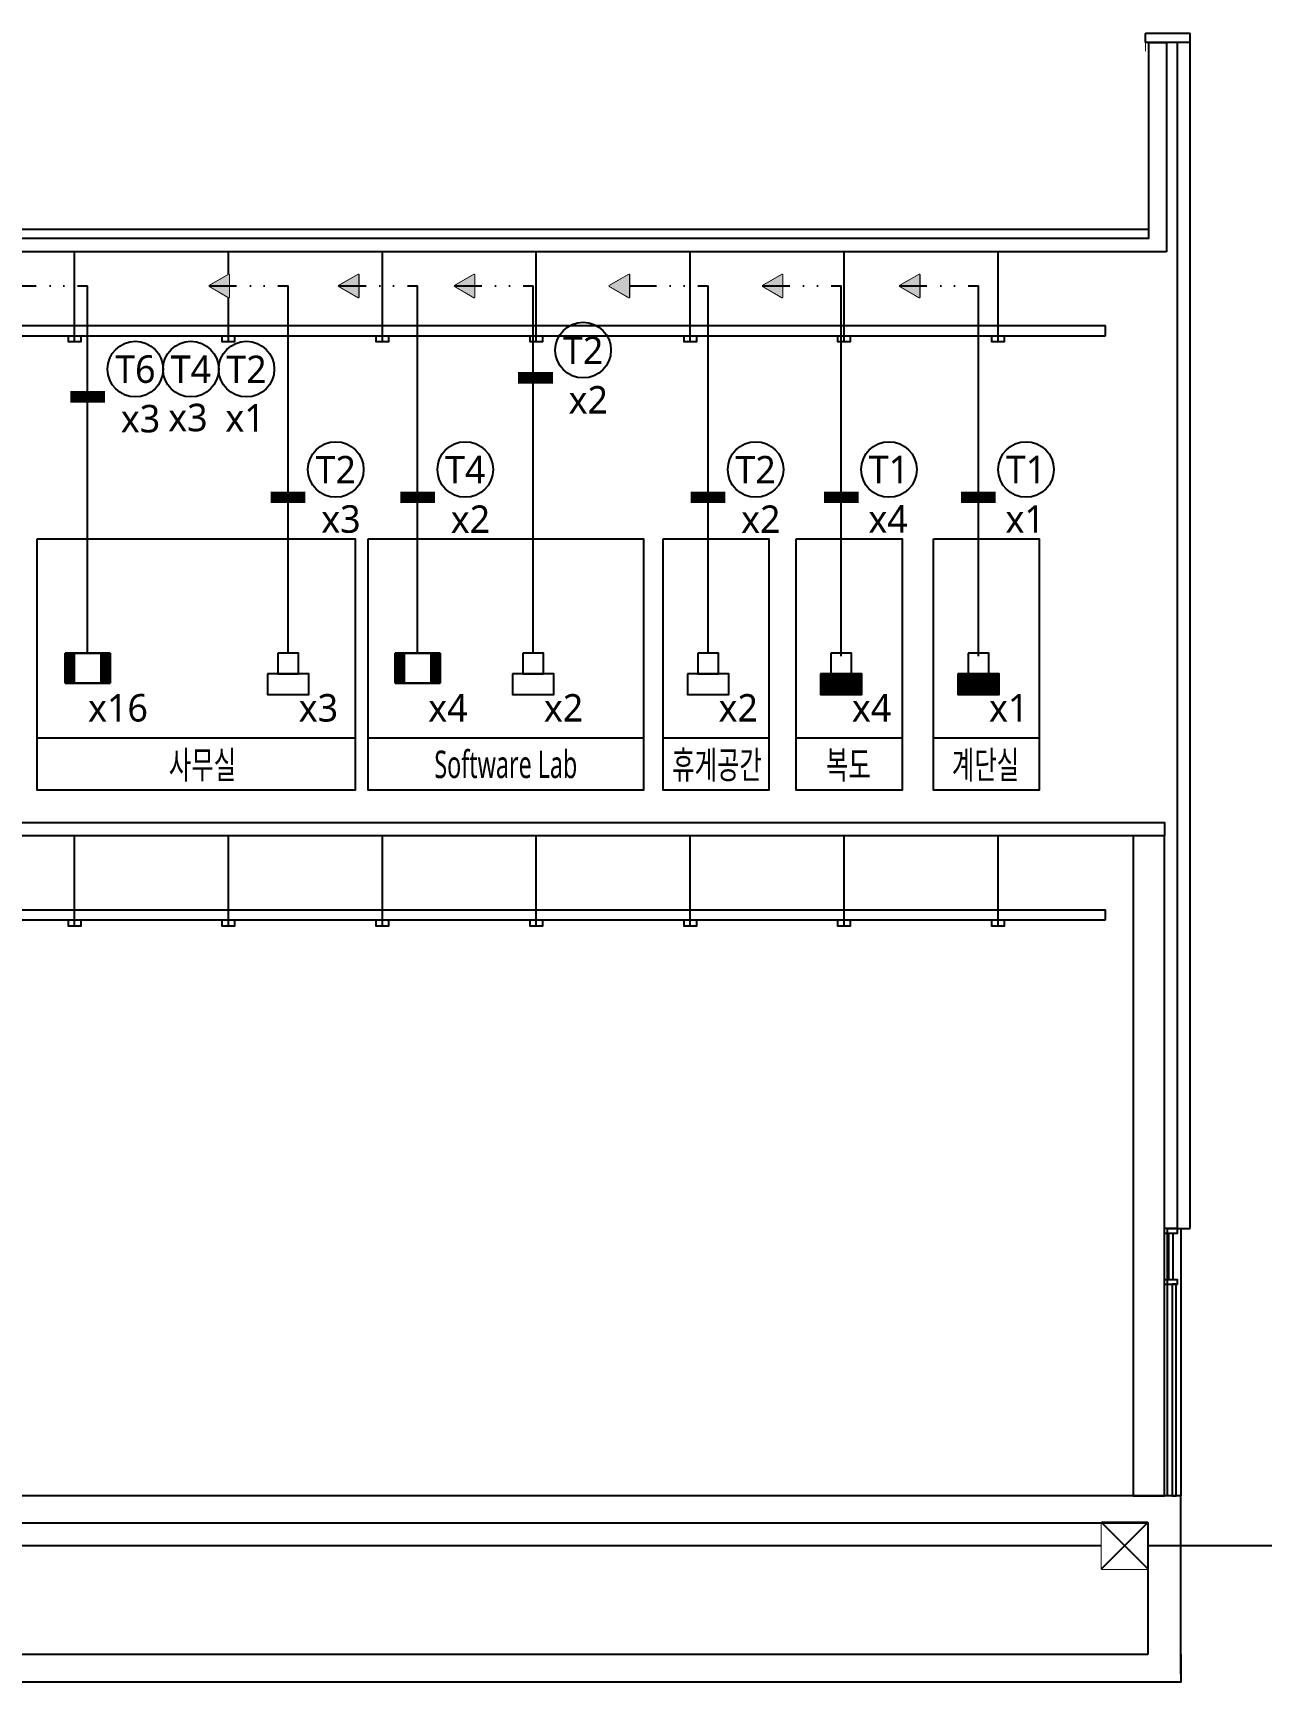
# Model space of a CAD drawing. Header units: millimetres. Extents: x 0 to 84100, y 0 to 59400.
# Drawn here: x 50943 to 62113, y 20509 to 35511 of the extents above; entities that cross this region are included whole.
import ezdxf
from ezdxf.enums import TextEntityAlignment as Align

# ---------------------------------------------------------------- set-up
doc = ezdxf.new("R2010")
doc.units = ezdxf.units.MM
doc.header["$LTSCALE"] = 1000
doc.linetypes.add('DIVIDE', pattern=[1.25, 0.5, -0.25, 0, -0.25, 0, -0.25])
for name, color, linetype in [('arch', 8, 'Continuous'), ('ELE', 7, 'Continuous'), ('S', 4, 'Continuous'), ('SYM', 3, 'Continuous'), ('TRAY', 3, 'Continuous')]:
    doc.layers.add(name, color=color, linetype=linetype)
doc.styles.add('GHS', font='malgun.ttf')

# ---------------------------------------------------------------- blocks, each defined once
blk = doc.blocks.new('H2')
at = {"layer": 'SYM'}
blk.add_lwpolyline([(-2, 2), (-2, -2), (2, -2), (2, 2)], close=True, dxfattribs=at)
blk.add_wipeout([(-2, 2), (2, 2), (2, -2), (-2, -2)]).dxf.layer = 'SYM'
for p, q in [((-2, 2), (2, -2)), ((2, 2), (-2, -2))]:
    blk.add_line(p, q, dxfattribs=at)
blk = doc.blocks.new('1')
at = {"layer": 'SYM'}
for p, q in [((-223, 149), (-223, -149)), ((-223, -149), (-223, 149)), ((-223, 149), (223, 149)), ((223, 149), (-223, 149)), ((-223, 149), (-223, -149)), ((-223, 143), (-217, 149)), ((-223, 135), (-209, 149)), ((-223, 127), (-201, 149)), ((-223, 119), (-193, 149)), ((-223, 111), (-185, 149)), ((-223, 103), (-177, 149)), ((-223, 95), (-169, 149)), ((-223, 87), (-161, 149)), ((-223, 79), (-153, 149)), ((-223, 71), (-145, 149)), ((-223, 63), (-137, 149)), ((-223, -149), (-223, 149)), ((-223, 149), (223, 149)), ((-223, 54), (-134, 144)), ((-223, 46), (-134, 136)), ((-223, 38), (-134, 128)), ((-223, 30), (-134, 120)), ((-223, 22), (-134, 111)), ((-223, 14), (-134, 103)), ((-223, 6), (-134, 95)), ((-223, -2), (-134, 87)), ((-223, -10), (-134, 79)), ((-223, -18), (-134, 71)), ((-223, -26), (-134, 63)), ((-223, -34), (-134, 55)), ((-223, -42), (-134, 47)), ((-223, -50), (-134, 39)), ((-223, -58), (-134, 31)), ((-223, -66), (-134, 23)), ((-223, -74), (-134, 15)), ((-223, -82), (-134, 7)), ((-134, 149), (-134, -149)), ((-134, 149), (-134, -149)), ((134, -149), (134, 149)), ((134, -149), (134, 149)), ((134, 146), (136, 149)), ((134, 138), (144, 149)), ((134, 130), (152, 149)), ((134, 122), (161, 149)), ((134, 114), (169, 149)), ((134, 106), (177, 149)), ((134, 98), (185, 149)), ((134, 90), (193, 149)), ((134, 82), (201, 149)), ((134, 74), (209, 149)), ((134, 66), (217, 149)), ((134, 58), (223, 147)), ((134, 49), (223, 139)), ((134, 41), (223, 131)), ((134, 33), (223, 123)), ((134, 25), (223, 115)), ((134, 17), (223, 106)), ((134, 9), (223, 98)), ((134, 1), (223, 90)), ((134, -7), (223, 82)), ((134, -15), (223, 74)), ((134, -23), (223, 66)), ((134, -31), (223, 58)), ((134, -39), (223, 50)), ((134, -47), (223, 42)), ((134, -55), (223, 34)), ((134, -63), (223, 26)), ((134, -71), (223, 18)), ((134, -79), (223, 10)), ((134, -87), (223, 2)), ((223, -149), (223, 149)), ((223, 149), (223, -149)), ((223, -149), (223, 149)), ((223, 149), (223, -149)), ((-223, -90), (-134, -1)), ((-223, -98), (-134, -9)), ((-223, -106), (-134, -17)), ((-223, -114), (-134, -25)), ((-223, -122), (-134, -33)), ((-223, -130), (-134, -41)), ((-223, -138), (-134, -49)), ((-223, -146), (-134, -57)), ((-223, -149), (223, -149)), ((223, -149), (-223, -149)), ((-223, -149), (223, -149)), ((223, -149), (-223, -149)), ((-217, -149), (-134, -65)), ((-209, -149), (-134, -73)), ((-201, -149), (-134, -81)), ((-193, -149), (-134, -89)), ((-185, -149), (-134, -97)), ((-177, -149), (-134, -105)), ((-169, -149), (-134, -114)), ((-161, -149), (-134, -122)), ((-153, -149), (-134, -130)), ((-145, -149), (-134, -138)), ((-137, -149), (-134, -146)), ((134, -95), (223, -6)), ((134, -103), (223, -14)), ((134, -111), (223, -22)), ((134, -119), (223, -30)), ((134, -127), (223, -38)), ((134, -135), (223, -46)), ((134, -143), (223, -54)), ((137, -149), (223, -62)), ((145, -149), (223, -70)), ((153, -149), (223, -78)), ((161, -149), (223, -86)), ((169, -149), (223, -94)), ((177, -149), (223, -102)), ((185, -149), (223, -110)), ((193, -149), (223, -119)), ((201, -149), (223, -127)), ((209, -149), (223, -135)), ((217, -149), (223, -143))]:
    blk.add_line(p, q, dxfattribs=at)
blk = doc.blocks.new('D24')
at = {"layer": 'SYM'}
for points in [[(-62.5, 250), (-62.5, 125), (62.5, 125), (62.5, 250)], [(-125, 125), (-125, 0), (125, 0), (125, 125)]]:
    blk.add_lwpolyline(points, close=True, dxfattribs=at)
blk = doc.blocks.new('A5')
at = {"layer": 'SYM'}
blk.add_lwpolyline([(0, 0), (0.83, 1.44), (-0.83, 1.44)], close=True, dxfattribs=at)
at = {"color": 6}
blk.add_wipeout([(-0.83, 1.44), (0.83, 1.44), (0, 0)], dxfattribs=at).dxf.layer = 'SYM'
at = {"layer": 'SYM'}
h = blk.add_hatch(color=6, dxfattribs=at)
h.dxf.hatch_style = 1
h.paths.add_polyline_path([(-0.83, 1.44), (0, 0), (0.83, 1.44)])

msp = doc.modelspace()

# ---------------------------------------------------------------- hatches: boundary and pattern name
at = {"layer": 'SYM'}
h = msp.add_hatch(dxfattribs=at)
h.set_pattern_fill('ANSI31', color=256, scale=83.563378, style=0)
h.set_pattern_definition([(45, (-71619.338, 299561.875), (-7.3860289, 7.3860289), [])])
h.paths.add_polyline_path([(58107, 29493), (58107, 29681), (58201, 29681), (58389, 29681), (58483, 29681), (58483, 29493)])
h = msp.add_hatch(dxfattribs=at)
h.set_pattern_fill('ANSI31', color=256, scale=83.563378, style=0)
h.set_pattern_definition([(45, (-70372.394, 299561.875), (-7.3860289, 7.3860289), [])])
h.paths.add_polyline_path([(59354, 29493), (59354, 29681), (59448, 29681), (59636, 29681), (59730, 29681), (59730, 29493)])

# ---------------------------------------------------------------- linework, layer by layer
at = {"layer": 'arch'}
for p, q in [((61468, 35507), (61063, 35507)), ((61468, 35426), (61063, 35426)), ((61092, 33724), (31107, 33724)), ((61355, 24635), (61468, 24635)), ((61384, 22203), (8595, 22203)), ((61384, 20581), (61384, 22203)), ((61384, 20581), (61384, 22203)), ((61384, 20759), (61384, 21959)), ((61084, 20759), (32828, 20759))]:
    msp.add_line(p, q, dxfattribs=at)
for points in [[(61254, 33521), (30945, 33521), (30945, 35426), (31107, 35426), (31107, 33643), (61092, 33643), (61092, 35426), (61254, 35426)], [(61234, 28206), (30945, 28206), (30945, 28328), (61234, 28328)], [(60950, 22203), (61234, 22203), (61234, 28206), (60950, 28206)], [(61233, 24594), (61355, 24594), (61355, 24635), (61233, 24635)], [(61262, 24635), (61384, 24635), (61384, 22203), (61262, 22203)], [(61276, 24594), (61312, 24594), (61312, 24168), (61276, 24168)], [(61233, 24128), (61355, 24128), (61355, 24168), (61233, 24168)], [(61305, 22203), (61341, 22203), (61341, 24128), (61305, 24128)]]:
    msp.add_lwpolyline(points, close=True, dxfattribs=at)
at = {"layer": 'arch', "const_width": 8.11}
msp.add_lwpolyline([(61063, 35345), (61063, 35507), (61468, 35507), (61468, 35345)], dxfattribs=at)
at = {"layer": 'arch', "flags": 128}
for points in [[(61063, 35426), (61063, 35507)], [(61355, 24635), (61355, 35426)], [(61468, 24635), (61468, 35507)]]:
    msp.add_lwpolyline(points, dxfattribs=at)
at = {"layer": 'arch'}
msp.add_lwpolyline([(61384, 20759), (61384, 20509), (32528, 20509), (32528, 20759)], dxfattribs=at)
at = {"layer": 'S', "linetype": 'DIVIDE', "ltscale": 0.5}
msp.add_line((50723, 33210), (51440, 33210), dxfattribs=at)
at = {"layer": 'S', "ltscale": 0.5}
for p, q in [((51440, 29869), (51440, 33210)), ((53263, 29869), (53263, 33210)), ((54441, 29869), (54441, 33210)), ((55493, 29869), (55493, 33210)), ((57083, 29869), (57083, 33210)), ((58295, 29843), (58295, 33210)), ((59542, 29843), (59542, 33210))]:
    msp.add_line(p, q, dxfattribs=at)
at = {"layer": 'S'}
msp.add_line((62290, 21749), (61084, 21749), dxfattribs=at)
at = {"layer": 'SYM', "color": 6}
for points in [[(55356, 32373, 105, 105, 0), (55672, 32373, 0, 0, 0), (56223, 32373, 0, 0, 0)], [(51282, 32201, 105, 105, 0), (51598, 32201, 0, 0, 0), (52966, 32201, 0, 0, 0)], [(53105, 31287, 105, 105, 0), (53421, 31287, 0, 0, 0), (53972, 31287, 0, 0, 0)], [(54283, 31287, 105, 105, 0), (54599, 31287, 0, 0, 0), (55151, 31287, 0, 0, 0)], [(56925, 31287, 105, 105, 0), (57240, 31287, 0, 0, 0), (57792, 31287, 0, 0, 0)], [(58137, 31287, 105, 105, 0), (58453, 31287, 0, 0, 0), (59005, 31287, 0, 0, 0)], [(59384, 31287, 105, 105, 0), (59700, 31287, 0, 0, 0), (60252, 31287, 0, 0, 0)]]:
    msp.add_lwpolyline(points, format="xyseb", dxfattribs=at)
for points in [[(50982, 30909), (53872, 30909), (53872, 28624), (50982, 28624)], [(53991, 30909), (56497, 30909), (56497, 28624), (53991, 28624)], [(56674, 30909), (57636, 30909), (57636, 28624), (56674, 28624)], [(57886, 30909), (58849, 30909), (58849, 28624), (57886, 28624)], [(59133, 30909), (60096, 30909), (60096, 28624), (59133, 28624)], [(50982, 29098), (53872, 29098), (53872, 28624), (50982, 28624)], [(53991, 29098), (56497, 29098), (56497, 28624), (53991, 28624)], [(56674, 29098), (57636, 29098), (57636, 28624), (56674, 28624)], [(57886, 29098), (58849, 29098), (58849, 28624), (57886, 28624)], [(59133, 29098), (60096, 29098), (60096, 28624), (59133, 28624)]]:
    msp.add_lwpolyline(points, close=True, dxfattribs=at)
for centre in [(55947, 32626), (51874, 32453), (52379, 32453), (52885, 32453), (53697, 31540), (54875, 31540), (57516, 31540), (58729, 31540), (59976, 31540)]:
    msp.add_circle(centre, 253, dxfattribs=at)
at = {"layer": 'TRAY', "color": 6}
for p, q in [((60699, 32757), (60699, 32850)), ((60699, 27442), (60699, 27535))]:
    msp.add_line(p, q, dxfattribs=at)
for points in [[(51321, 32701), (51321, 33521)], [(52721, 32701), (52721, 33521)], [(54121, 32701), (54121, 33521)], [(55521, 32701), (55521, 33521)], [(56921, 32701), (56921, 33521)], [(58321, 32701), (58321, 33521)], [(59721, 32701), (59721, 33521)], [(33361, 32850), (60699, 32850)], [(33361, 32757), (60699, 32757)], [(51377, 32757), (51377, 32701), (51265, 32701), (51265, 32757)], [(52777, 32757), (52777, 32701), (52665, 32701), (52665, 32757)], [(54177, 32757), (54177, 32701), (54065, 32701), (54065, 32757)], [(55577, 32757), (55577, 32701), (55465, 32701), (55465, 32757)], [(56977, 32757), (56977, 32701), (56865, 32701), (56865, 32757)], [(58377, 32757), (58377, 32701), (58265, 32701), (58265, 32757)], [(59777, 32757), (59777, 32701), (59665, 32701), (59665, 32757)], [(51321, 27386), (51321, 28206)], [(52721, 27386), (52721, 28206)], [(54121, 27386), (54121, 28206)], [(55521, 27386), (55521, 28206)], [(56921, 27386), (56921, 28206)], [(58321, 27386), (58321, 28206)], [(59721, 27386), (59721, 28206)], [(33361, 27535), (60699, 27535)], [(33361, 27442), (60699, 27442)], [(51377, 27442), (51377, 27386), (51265, 27386), (51265, 27442)], [(52777, 27442), (52777, 27386), (52665, 27386), (52665, 27442)], [(54177, 27442), (54177, 27386), (54065, 27386), (54065, 27442)], [(55577, 27442), (55577, 27386), (55465, 27386), (55465, 27442)], [(56977, 27442), (56977, 27386), (56865, 27386), (56865, 27442)], [(58377, 27442), (58377, 27386), (58265, 27386), (58265, 27442)], [(59777, 27442), (59777, 27386), (59665, 27386), (59665, 27442)]]:
    msp.add_lwpolyline(points, dxfattribs=at)

# ---------------------------------------------------------------- block references
at = {"layer": 'ELE', "xscale": 0.9191176470588236, "yscale": 0.9191176470588236, "zscale": 0.9191176470588236}
for p in [(51440, 29733), (54441, 29733)]:
    msp.add_blockref('1', p, dxfattribs=at)
at = {"layer": 'S', "ltscale": 2, "xscale": -125.345066659882, "yscale": 125.345066659882, "zscale": 125.345066659882, "rotation": 270}
for p in [(53723, 33210), (54776, 33210), (56184, 33210), (57578, 33210), (58825, 33210)]:
    msp.add_blockref('A5', p, dxfattribs=at)
at = {"layer": 'SYM', "xscale": 1.50414089704351, "yscale": 1.50414089704351, "zscale": 1.50414089704351}
for p in [(53263, 29493), (53263, 29493), (55493, 29493), (55493, 29493), (57083, 29493), (58295, 29493), (58295, 29493), (59542, 29493), (59542, 29493)]:
    msp.add_blockref('D24', p, dxfattribs=at)

# ---------------------------------------------------------------- texts
at = {"layer": 'SYM', "style": 'GHS'}
for s, p in [('T2', (55947, 32626)), ('T6', (51874, 32453)), ('T4', (52379, 32453)), ('T2', (52885, 32453)), ('x2', (55994, 32176)), ('x3', (51921, 32003)), ('x3', (52352, 32013)), ('x1', (52872, 32010)), ('T2', (53697, 31540)), ('T4', (54875, 31540)), ('T2', (57516, 31540)), ('T1', (58729, 31540)), ('T1', (59976, 31540)), ('x3', (53744, 31090)), ('x2', (54922, 31090)), ('x2', (57563, 31090)), ('x4', (58721, 31090)), ('x1', (59968, 31090))]:
    msp.add_text(s, height=250, dxfattribs=at).set_placement(p, align=Align.MIDDLE)
for s, p in [('x16', (51716, 29372)), ('x3', (53539, 29372)), ('x4', (54717, 29372)), ('x2', (55769, 29372)), ('x2', (57358, 29372)), ('x4', (58571, 29372)), ('x1', (59818, 29372))]:
    msp.add_text(s, height=250, dxfattribs=at).set_placement(p, align=Align.MIDDLE_CENTER)
at = {"layer": 'SYM', "style": 'GHS', "width": 0.65}
for s, p in [('사무실', (52485, 28853)), ('Software Lab', (55244, 28858)), ('휴게공간', (57165, 28853)), ('복도', (58360, 28853)), ('계단실', (59607, 28853))]:
    msp.add_text(s, height=250, dxfattribs=at).set_placement(p, align=Align.MIDDLE_CENTER)

# ---------------------------------------------------------------- next in the draw order: linework, layer by layer
at = {"layer": 'S', "linetype": 'DIVIDE', "ltscale": 0.5}
for p, q in [((53723, 33210), (54441, 33210)), ((54776, 33210), (55493, 33210)), ((56365, 33210), (57083, 33210)), ((57578, 33210), (58295, 33210)), ((58825, 33210), (59542, 33210))]:
    msp.add_line(p, q, dxfattribs=at)

# ---------------------------------------------------------------- next in the draw order: block references
at = {"layer": 'S', "ltscale": 2, "xscale": -125.345066659882, "yscale": 125.345066659882, "zscale": 125.345066659882, "rotation": 270}
msp.add_blockref('A5', (52545, 33210), dxfattribs=at)
at = {"layer": 'S', "xscale": 105.1050919813052, "yscale": 105.1050919813052, "zscale": 105.1050919813052}
msp.add_blockref('H2', (60874, 21749), dxfattribs=at)

# ---------------------------------------------------------------- next in the draw order: linework, layer by layer
at = {"layer": 'arch'}
msp.add_lwpolyline([(31897, 21959), (61084, 21959), (61084, 20759)], dxfattribs=at)
at = {"layer": 'S', "linetype": 'DIVIDE', "ltscale": 0.5}
msp.add_line((52545, 33210), (53263, 33210), dxfattribs=at)
at = {"layer": 'S'}
msp.add_line((60663, 21749), (32900, 21749), dxfattribs=at)
at = {"layer": 'SYM', "color": 6}
msp.add_lwpolyline([(60874, 21959, 0, 94.9, 0), (60874, 22244, 0, 0, 0), (60874, 24851, 0, 0, 0), (62192, 24851, 0, 0, 0)], format="xyseb", dxfattribs=at)

doc.saveas('drawing.dxf')
